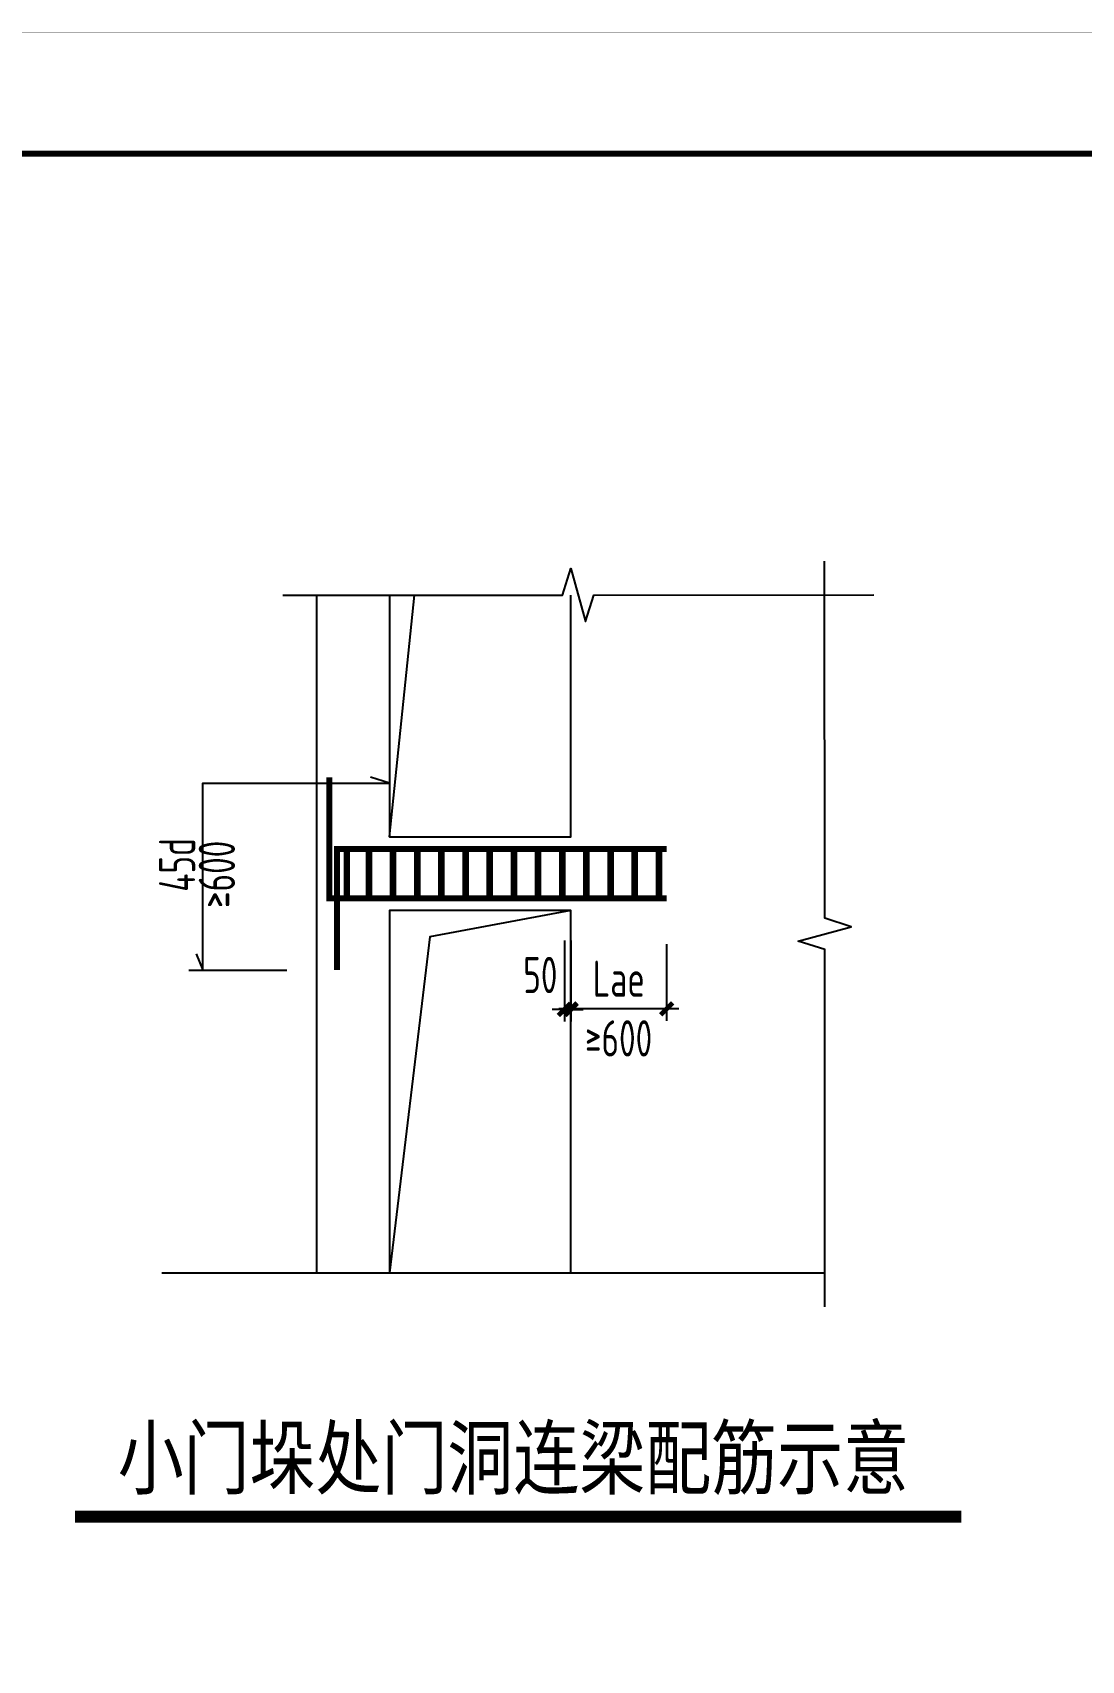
# Model space of a CAD drawing. Extents: x -67167 to 417929, y -86205 to 407116.
# Drawn here: x 400573 to 409251, y 319217 to 332685 of the extents above; entities that cross this region are included whole.
import ezdxf
from ezdxf.enums import TextEntityAlignment as Align

# ---------------------------------------------------------------- set-up
doc = ezdxf.new("R2010")
doc.units = 0
doc.header["$LTSCALE"] = 1000
doc.linetypes.add('DOTE', pattern=[2.42, 2, -0.2, 0.02, -0.2])
doc.layers.get('Defpoints').update_dxf_attribs({"color": 165})
for name, color, linetype in [('AXIS', 3, 'DOTE'), ('SHEET_LINE', 6, 'Continuous'), ('字', 3, 'Continuous'), ('线', 7, 'Continuous'), ('钢筋', 1, 'Continuous')]:
    doc.layers.add(name, color=color, linetype=linetype)
doc.styles.add('-黑体', font='simhei.ttf')
doc.styles.add('TSSD_Dimension', font='Tssdeng.shx', dxfattribs={"width": 0.7, "bigfont": 'hztxt.shx'})
doc.dimstyles.new('TSSD_100_100', dxfattribs={"dimtxt": 300, "dimasz": 100, "dimexe": 100, "dimexo": 250, "dimgap": 100, "dimtad": 1, "dimdec": 0, "dimzin": 0, "dimdsep": 46, "dimtxsty": 'TSSD_Dimension', "dimblk": 'ARCHTICK', "dimblk1": 'ARCHTICK', "dimblk2": 'ARCHTICK', "dimcen": 0, "dimdle": 100, "dimclrt": 7, "dimadec": 0, "dimazin": 0, "dimtfac": 1, "dimtdec": 0, "dimtix": 1, "dimtmove": 2, "dimatfit": 3, "dimfxl": 1, "dimtolj": 1, "dimtzin": 0, "dimarcsym": 0})

# ---------------------------------------------------------------- blocks, each defined once
blk = doc.blocks.new('_ArchTick')
at = {"color": 0, "linetype": 'ByBlock', "const_width": 0.4}
blk.add_lwpolyline([(-0.5, -0.5), (0.5, 0.5)], dxfattribs=at)
blk = doc.blocks.new('*D518')
at = {"layer": 'AXIS', "color": 0, "lineweight": -2, "transparency": 16777216}
for p, q in [((405027, 325143), (405027, 324508)), ((405819, 325143), (405819, 324508)), ((405919, 324608), (404927, 324608))]:
    blk.add_line(p, q, dxfattribs=at)
at = {"layer": 'Defpoints', "color": 0, "transparency": 16777216}
for p in [(405027, 325393), (405819, 325393), (405027, 324608)]:
    blk.add_point(p, dxfattribs=at)
at = {"layer": 'AXIS', "color": 0, "lineweight": -2, "transparency": 16777216, "xscale": 100, "yscale": 100, "zscale": 100}
for p, rotation in [((405027, 324608), 180.0000006766453), ((405819, 324608), 6.766452198547767e-07)]:
    blk.add_blockref('_ArchTick', p, dxfattribs=dict(at, rotation=rotation))
at = {"layer": 'AXIS', "color": 7, "transparency": 16777216, "insert": (405423, 324858), "char_height": 300, "attachment_point": 5, "rotation": 0, "style": 'TSSD_Dimension'}
blk.add_mtext('\\A1;Lae', dxfattribs=at)
blk = doc.blocks.new('*D519')
at = {"layer": 'AXIS', "color": 0, "lineweight": -2, "transparency": 16777216}
for p, q in [((404973, 325173), (404973, 324503)), ((405027, 325173), (405027, 324503)), ((404973, 324603), (404873, 324603)), ((405027, 324603), (404973, 324603)), ((405027, 324603), (405127, 324603))]:
    blk.add_line(p, q, dxfattribs=at)
at = {"layer": 'Defpoints', "color": 0, "transparency": 16777216}
for p in [(404973, 325423), (405027, 325423), (404973, 324603)]:
    blk.add_point(p, dxfattribs=at)
at = {"layer": 'AXIS', "color": 0, "lineweight": -2, "transparency": 16777216, "xscale": 100, "yscale": 100, "zscale": 100}
for p, rotation in [((404973, 324603), 6.766631611479878e-07), ((405027, 324603), 180.0000006766632)]:
    blk.add_blockref('_ArchTick', p, dxfattribs=dict(at, rotation=rotation))
at = {"layer": 'AXIS', "color": 7, "transparency": 16777216, "insert": (404774, 324888), "char_height": 300, "attachment_point": 5, "rotation": 0, "style": 'TSSD_Dimension'}
blk.add_mtext('\\A1;50', dxfattribs=at)

msp = doc.modelspace()

# ---------------------------------------------------------------- linework, layer by layer
at = {"layer": 'SHEET_LINE'}
for points, const_width in [([(333826.681, 273282.934), (333826.681, 332682.934), (417926.681, 332682.935), (417926.681, 273282.935)], 5), ([(336326.681, 274282.934), (336326.681, 331682.934), (416926.681, 331682.935), (416926.681, 274282.935)], 50)]:
    msp.add_lwpolyline(points, close=True, dxfattribs=dict(at, const_width=const_width))
at = {"layer": '线', "linetype": 'Continuous'}
for p, q in [((402923.162, 328030.286), (402923.162, 322422.686)), ((403526.862, 326030.286), (403731.603, 328030.286)), ((401864.862, 324926.986), (402676.462, 324926.986)), ((401641.262, 322422.686), (407128.162, 322422.686))]:
    msp.add_line(p, q, dxfattribs=at)
at = {"layer": '线'}
for points in [[(402643.162, 328030.138), (404957.723, 328031.363), (405027.607, 328251.4), (405147.84, 327811.463), (405217.723, 328031.5), (407532.285, 328032.725)], [(407128.31, 322142.686), (407126.746, 325097.598), (406906.709, 325167.481), (407346.645, 325287.714), (407126.608, 325357.598), (407125.044, 328312.51)]]:
    msp.add_lwpolyline(points, dxfattribs=at)
at = {"layer": '线', "linetype": 'Continuous'}
for points in [[(403526.862, 328030.286), (403526.862, 326030.286), (405026.862, 326030.286), (405026.862, 328030.286)], [(401927.562, 325062.186), (401982.462, 324926.986), (401982.462, 326475.186), (403526.862, 326475.186), (403368.608, 326524.119)], [(405026.862, 322422.686), (405026.862, 325422.686), (403526.862, 325422.686), (403526.862, 322422.686)], [(405026.862, 325422.686), (403858.362, 325204.086), (403526.862, 322422.686)]]:
    msp.add_lwpolyline(points, dxfattribs=at)
at = {"layer": '线', "color": 2, "linetype": 'Continuous', "const_width": 100}
msp.add_lwpolyline([(400922.97, 320405.486), (408257.251, 320405.486)], dxfattribs=at)
at = {"layer": '钢筋'}
for p, q in [((403372.962, 325930.286), (403372.962, 325522.686)), ((403572.962, 325930.286), (403572.962, 325522.686)), ((403772.962, 325930.286), (403772.962, 325522.686)), ((403972.962, 325930.286), (403972.962, 325522.686)), ((404172.962, 325930.286), (404172.962, 325522.686)), ((404372.962, 325930.286), (404372.962, 325522.686)), ((404572.962, 325930.286), (404572.962, 325522.686)), ((404772.962, 325930.286), (404772.962, 325522.686)), ((404972.962, 325930.286), (404972.962, 325522.686)), ((405172.962, 325930.286), (405172.962, 325522.686)), ((405372.962, 325930.286), (405372.962, 325522.686)), ((405572.962, 325930.286), (405572.962, 325522.686)), ((405772.962, 325930.286), (405772.962, 325522.686))]:
    msp.add_line(p, q, dxfattribs=at)
at = {"layer": '钢筋', "const_width": 50}
for points in [[(403027.562, 326522.686), (403027.562, 325522.686), (405818.862, 325522.686)], [(403091.362, 324930.286), (403091.362, 325930.286), (405818.862, 325930.286)], [(403172.962, 325930.286), (403172.962, 325522.686)], [(403172.962, 325930.286), (403172.962, 325522.686)], [(403352.563, 325930.286), (403352.563, 325522.686)], [(403552.563, 325930.286), (403552.563, 325522.686)], [(403752.563, 325930.286), (403752.563, 325522.686)], [(403952.563, 325930.286), (403952.563, 325522.686)], [(404152.563, 325930.286), (404152.563, 325522.686)], [(404352.563, 325930.286), (404352.563, 325522.686)], [(404552.563, 325930.286), (404552.563, 325522.686)], [(404752.563, 325930.286), (404752.563, 325522.686)], [(404952.563, 325930.286), (404952.563, 325522.686)], [(405152.563, 325930.286), (405152.563, 325522.686)], [(405352.563, 325930.286), (405352.563, 325522.686)], [(405552.563, 325930.286), (405552.563, 325522.686)], [(405752.563, 325930.286), (405752.563, 325522.686)]]:
    msp.add_lwpolyline(points, dxfattribs=at)

# ---------------------------------------------------------------- texts
at = {"layer": 'AXIS', "style": 'TSSD_Dimension', "width": 0.7}
msp.add_text('≥600', height=300, rotation=0.0000007, dxfattribs=at).set_placement((405143.598, 324123.501), align=Align.BOTTOM_LEFT)
at = {"layer": '字', "style": 'TSSD_Dimension', "width": 0.7}
msp.add_text('45d', height=300, rotation=90.0000007, dxfattribs=at).set_placement((401918.562, 325576.786))
msp.add_text('≥600', height=300, rotation=90.0000007, dxfattribs=at).set_placement((402337.58, 325443.058), align=Align.BOTTOM_LEFT)
at = {"layer": '字', "color": 4, "style": '-黑体', "width": 0.8}
msp.add_text('小门垛处门洞连梁配筋示意', height=500, rotation=0.0000007, dxfattribs=at).set_placement((404550.834, 320904.805), align=Align.MIDDLE)

# ---------------------------------------------------------------- dimensions: what is measured, and where the dimension line sits
at = {"layer": 'AXIS'}
dim = msp.add_linear_dim(base=(404972.962, 324602.886), p1=(405026.862, 325422.686), p2=(404972.962, 325422.686), angle=180.0000007, text='50', dimstyle='TSSD_100_100', override={"dimtxt": 300, "dimtxsty": 'TSSD_Dimension'}, dxfattribs=at)
dim.commit()
dim.dimension.update_dxf_attribs({"geometry": '*D519', "text_midpoint": (404773.521, 324887.905), "dimtype": 161})
dim = msp.add_aligned_dim(p1=(405818.862, 325392.686), p2=(405026.862, 325392.686), distance=784.68, text='Lae', dimstyle='TSSD_100_100', override={"dimtxt": 300, "dimtxsty": 'TSSD_Dimension'}, dxfattribs=at)
dim.commit()
dim.dimension.update_dxf_attribs({"geometry": '*D518', "text_midpoint": (405422.862, 324858.005)})

doc.saveas('drawing.dxf')
